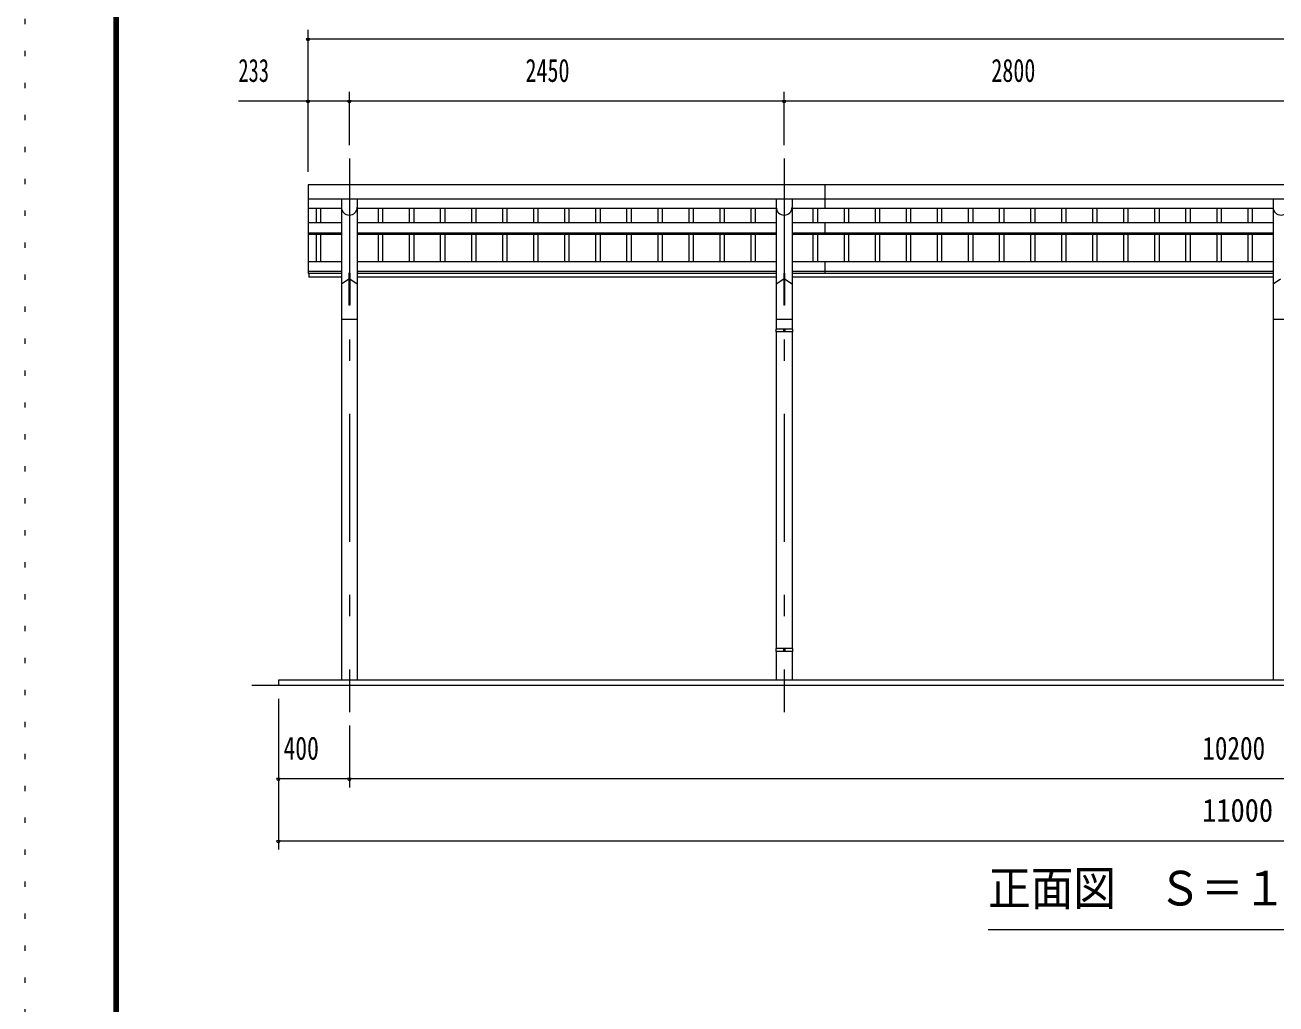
# Model space of a CAD drawing. Units: millimetres, scale not verified, with parts at other scales. Extents: x -25857 to 25867, y -10500 to 10500.
# Drawn here: x -3833 to 3216, y 0 to 5516 of the extents above; entities that cross this region are included whole.
import ezdxf
from ezdxf.enums import TextEntityAlignment as Align

# ---------------------------------------------------------------- set-up
doc = ezdxf.new("R2010")
doc.units = ezdxf.units.MM
doc.header["$LTSCALE"] = 60
doc.linetypes.add('USER3', pattern=[24, 12, -5, 2, -5])
doc.linetypes.add('USER4', pattern=[3, 0.5, -2.5])
for name, color, linetype, lineweight in [('0-2_1-05BOLD', 7, 'Continuous', 18), ('0-3_1-25CENTER', 3, 'USER3', 18), ('0-4_1-45THIN', 4, 'Continuous', 18), ('0-5_1-55DIM', 3, 'Continuous', 18), ('0-C_F-F1PAPER', 5, 'Continuous', 18), ('0-D_F-E_J_ADD', 5, 'USER4', 18)]:
    doc.layers.add(name, color=color, linetype=linetype, lineweight=lineweight)
doc.styles.add('ＭＳ ゴシック', font='')
doc.styles.get('ＭＳ ゴシック').set_extended_font_data('MS Gothic')

msp = doc.modelspace()

# ---------------------------------------------------------------- linework, layer by layer
at = {"layer": '0-2_1-05BOLD'}
for p, q in [((674.33, 4614.67), (674.33, 4482.27)), ((-2238.67, 4537.52), (8427.33, 4537.52)), ((-2050.22, 4537.52), (-2050.22, 1824.67)), ((-1961.12, 4537.52), (-1961.12, 1824.67)), ((399.78, 4537.52), (399.78, 3802.67)), ((488.88, 4537.52), (488.88, 3802.67)), ((3199.78, 4537.52), (3199.78, 1824.67)), ((-2050.22, 4482.27), (-2238.67, 4482.27)), ((399.78, 4482.27), (-1961.12, 4482.27)), ((3199.78, 4482.27), (488.88, 4482.27)), ((-2238.67, 4402.96), (-2050.22, 4402.96)), ((-1961.12, 4402.96), (399.78, 4402.96)), ((488.88, 4402.96), (3199.78, 4402.96)), ((674.33, 4402.96), (674.33, 4337.03)), ((-2238.67, 4345.26), (-2050.22, 4345.26)), ((-2238.67, 4337.03), (-2050.22, 4337.03)), ((-1961.12, 4345.26), (399.78, 4345.26)), ((-1961.12, 4337.03), (399.78, 4337.03)), ((488.88, 4345.26), (3199.78, 4345.26)), ((488.88, 4337.03), (3199.78, 4337.03)), ((-2050.22, 4182.45), (-2238.67, 4182.45)), ((399.78, 4182.45), (-1961.12, 4182.45)), ((3199.78, 4182.45), (488.88, 4182.45)), ((674.33, 4182.45), (674.33, 4115.47)), ((-2050.22, 4127.34), (-2238.67, 4127.34)), ((-2050.22, 4115.47), (-2238.67, 4115.47)), ((-2233.68, 4115.47), (-2233.68, 4094.67)), ((-2050.22, 4094.67), (-2233.68, 4094.67)), ((-2003.42, 4117.89), (-2007.92, 4117.89)), ((-2007.92, 4117.89), (-2007.92, 3937.25)), ((399.78, 4127.34), (-1961.12, 4127.34)), ((399.78, 4115.47), (-1961.12, 4115.47)), ((399.78, 4094.67), (-1961.12, 4094.67)), ((442.08, 4117.89), (442.08, 3937.25)), ((446.58, 4117.89), (442.08, 4117.89)), ((446.58, 4117.89), (446.58, 3937.25)), ((3199.78, 4127.34), (488.88, 4127.34)), ((3199.78, 4115.47), (488.88, 4115.47)), ((3199.78, 4094.67), (488.88, 4094.67)), ((-2050.22, 4057.25), (-2007.92, 4085.19)), ((-2003.42, 4085.19), (-1961.12, 4057.25)), ((399.78, 4057.25), (442.08, 4085.19)), ((446.58, 4085.19), (488.88, 4057.25)), ((3199.78, 4057.25), (3242.08, 4085.19)), ((446.58, 3937.25), (442.08, 3937.25)), ((-1961.12, 3856.67), (-2050.22, 3856.67)), ((488.88, 3856.67), (399.78, 3856.67)), ((3288.88, 3856.67), (3199.78, 3856.67)), ((490.48, 3786.67), (398.18, 3786.67)), ((399.78, 3786.67), (399.78, 2002.67)), ((441.28, 3802.67), (441.28, 3786.67)), ((441.28, 3794.67), (447.38, 3794.67)), ((447.38, 3802.67), (447.38, 3786.67)), ((488.88, 3786.67), (488.88, 2002.67)), ((490.48, 3802.67), (490.48, 3786.67)), ((490.48, 1986.67), (398.18, 1986.67)), ((399.78, 1986.67), (399.78, 1824.67)), ((441.28, 2002.67), (441.28, 1986.67)), ((441.28, 1994.67), (447.38, 1994.67)), ((447.38, 2002.67), (447.38, 1986.67)), ((488.88, 1986.67), (488.88, 1824.67)), ((490.48, 2002.67), (490.48, 1986.67)), ((8744.33, 1794.67), (-2555.67, 1794.67)), ((-2405.67, 1824.67), (-2405.67, 1794.67)), ((8594.33, 1824.67), (-2405.67, 1824.67))]:
    msp.add_line(p, q, dxfattribs=at)
for points in [[(8427.33, 4614.67), (-2238.67, 4614.67), (-2238.67, 4115.47)], [(-2003.42, 4117.89), (-2003.42, 3937.25), (-2007.92, 3937.25)], [(490.48, 3802.67), (398.18, 3802.67), (398.18, 3786.67)], [(490.48, 2002.67), (398.18, 2002.67), (398.18, 1986.67)]]:
    msp.add_lwpolyline(points, dxfattribs=at)
for centre in [(-2005.67, 4489.22), (444.33, 4489.22), (3244.33, 4489.22)]:
    msp.add_arc(centre, 44.55, 180, 0, dxfattribs=at)
at = {"layer": '0-3_1-25CENTER'}
for p, q in [((-2005.67, 4764.67), (-2005.67, 1644.67)), ((444.33, 4764.67), (444.33, 1644.67))]:
    msp.add_line(p, q, dxfattribs=at)
at = {"layer": '0-4_1-45THIN'}
for p, q in [((-2193.17, 4482.27), (-2193.17, 4402.96)), ((-2168.17, 4482.27), (-2168.17, 4402.96)), ((-1843.17, 4482.27), (-1843.17, 4402.96)), ((-1818.17, 4482.27), (-1818.17, 4402.96)), ((-1668.17, 4482.27), (-1668.17, 4402.96)), ((-1643.17, 4482.27), (-1643.17, 4402.96)), ((-1493.17, 4482.27), (-1493.17, 4402.96)), ((-1468.17, 4482.27), (-1468.17, 4402.96)), ((-1318.17, 4482.27), (-1318.17, 4402.96)), ((-1293.17, 4482.27), (-1293.17, 4402.96)), ((-1143.17, 4482.27), (-1143.17, 4402.96)), ((-1118.17, 4482.27), (-1118.17, 4402.96)), ((-968.17, 4482.27), (-968.17, 4402.96)), ((-943.17, 4482.27), (-943.17, 4402.96)), ((-793.17, 4482.27), (-793.17, 4402.96)), ((-768.17, 4482.27), (-768.17, 4402.96)), ((-618.17, 4482.27), (-618.17, 4402.96)), ((-593.17, 4482.27), (-593.17, 4402.96)), ((-443.17, 4482.27), (-443.17, 4402.96)), ((-418.17, 4482.27), (-418.17, 4402.96)), ((-268.17, 4482.27), (-268.17, 4402.96)), ((-243.17, 4482.27), (-243.17, 4402.96)), ((-93.17, 4482.27), (-93.17, 4402.96)), ((-68.17, 4482.27), (-68.17, 4402.96)), ((81.83, 4482.27), (81.83, 4402.96)), ((106.83, 4482.27), (106.83, 4402.96)), ((256.83, 4482.27), (256.83, 4402.96)), ((281.83, 4482.27), (281.83, 4402.96)), ((606.83, 4482.27), (606.83, 4402.96)), ((631.83, 4482.27), (631.83, 4402.96)), ((781.83, 4482.27), (781.83, 4402.96)), ((806.83, 4482.27), (806.83, 4402.96)), ((956.83, 4482.27), (956.83, 4402.96)), ((981.83, 4482.27), (981.83, 4402.96)), ((1131.83, 4482.27), (1131.83, 4402.96)), ((1156.83, 4482.27), (1156.83, 4402.96)), ((1306.83, 4482.27), (1306.83, 4402.96)), ((1331.83, 4482.27), (1331.83, 4402.96)), ((1481.83, 4482.27), (1481.83, 4402.96)), ((1506.83, 4482.27), (1506.83, 4402.96)), ((1656.83, 4482.27), (1656.83, 4402.96)), ((1681.83, 4482.27), (1681.83, 4402.96)), ((1831.83, 4482.27), (1831.83, 4402.96)), ((1856.83, 4482.27), (1856.83, 4402.96)), ((2006.83, 4482.27), (2006.83, 4402.96)), ((2031.83, 4482.27), (2031.83, 4402.96)), ((2181.83, 4482.27), (2181.83, 4402.96)), ((2206.83, 4482.27), (2206.83, 4402.96)), ((2356.83, 4482.27), (2356.83, 4402.96)), ((2381.83, 4482.27), (2381.83, 4402.96)), ((2531.83, 4482.27), (2531.83, 4402.96)), ((2556.83, 4482.27), (2556.83, 4402.96)), ((2706.83, 4482.27), (2706.83, 4402.96)), ((2731.83, 4482.27), (2731.83, 4402.96)), ((2881.83, 4482.27), (2881.83, 4402.96)), ((2906.83, 4482.27), (2906.83, 4402.96)), ((3056.83, 4482.27), (3056.83, 4402.96)), ((3081.83, 4482.27), (3081.83, 4402.96)), ((-2193.17, 4337.03), (-2193.17, 4182.45)), ((-2168.17, 4337.03), (-2168.17, 4182.45)), ((-1843.17, 4337.03), (-1843.17, 4182.45)), ((-1818.17, 4337.03), (-1818.17, 4182.45)), ((-1668.17, 4337.03), (-1668.17, 4182.45)), ((-1643.17, 4337.03), (-1643.17, 4182.45)), ((-1493.17, 4337.03), (-1493.17, 4182.45)), ((-1468.17, 4337.03), (-1468.17, 4182.45)), ((-1318.17, 4337.03), (-1318.17, 4182.45)), ((-1293.17, 4337.03), (-1293.17, 4182.45)), ((-1143.17, 4337.03), (-1143.17, 4182.45)), ((-1118.17, 4337.03), (-1118.17, 4182.45)), ((-968.17, 4337.03), (-968.17, 4182.45)), ((-943.17, 4337.03), (-943.17, 4182.45)), ((-793.17, 4337.03), (-793.17, 4182.45)), ((-768.17, 4337.03), (-768.17, 4182.45)), ((-618.17, 4337.03), (-618.17, 4182.45)), ((-593.17, 4337.03), (-593.17, 4182.45)), ((-443.17, 4337.03), (-443.17, 4182.45)), ((-418.17, 4337.03), (-418.17, 4182.45)), ((-268.17, 4337.03), (-268.17, 4182.45)), ((-243.17, 4337.03), (-243.17, 4182.45)), ((-93.17, 4337.03), (-93.17, 4182.45)), ((-68.17, 4337.03), (-68.17, 4182.45)), ((81.83, 4337.03), (81.83, 4182.45)), ((106.83, 4337.03), (106.83, 4182.45)), ((256.83, 4337.03), (256.83, 4182.45)), ((281.83, 4337.03), (281.83, 4182.45)), ((606.83, 4337.03), (606.83, 4182.45)), ((631.83, 4337.03), (631.83, 4182.45)), ((781.83, 4337.03), (781.83, 4182.45)), ((806.83, 4337.03), (806.83, 4182.45)), ((956.83, 4337.03), (956.83, 4182.45)), ((981.83, 4337.03), (981.83, 4182.45)), ((1131.83, 4337.03), (1131.83, 4182.45)), ((1156.83, 4337.03), (1156.83, 4182.45)), ((1306.83, 4337.03), (1306.83, 4182.45)), ((1331.83, 4337.03), (1331.83, 4182.45)), ((1481.83, 4337.03), (1481.83, 4182.45)), ((1506.83, 4337.03), (1506.83, 4182.45)), ((1656.83, 4337.03), (1656.83, 4182.45)), ((1681.83, 4337.03), (1681.83, 4182.45)), ((1831.83, 4337.03), (1831.83, 4182.45)), ((1856.83, 4337.03), (1856.83, 4182.45)), ((2006.83, 4337.03), (2006.83, 4182.45)), ((2031.83, 4337.03), (2031.83, 4182.45)), ((2181.83, 4337.03), (2181.83, 4182.45)), ((2206.83, 4337.03), (2206.83, 4182.45)), ((2356.83, 4337.03), (2356.83, 4182.45)), ((2381.83, 4337.03), (2381.83, 4182.45)), ((2531.83, 4337.03), (2531.83, 4182.45)), ((2556.83, 4337.03), (2556.83, 4182.45)), ((2706.83, 4337.03), (2706.83, 4182.45)), ((2731.83, 4337.03), (2731.83, 4182.45)), ((2881.83, 4337.03), (2881.83, 4182.45)), ((2906.83, 4337.03), (2906.83, 4182.45)), ((3056.83, 4337.03), (3056.83, 4182.45)), ((3081.83, 4337.03), (3081.83, 4182.45))]:
    msp.add_line(p, q, dxfattribs=at)
at = {"layer": '0-5_1-55DIM'}
for p, q in [((-2228.67, 5438.67), (-2248.67, 5438.67)), ((-2238.67, 4689.67), (-2238.67, 5488.67)), ((-2238.67, 5438.67), (8427.33, 5438.67)), ((-2631.17, 5088.67), (8819.83, 5088.67)), ((-2228.67, 5088.67), (-2248.67, 5088.67)), ((-1995.67, 5088.67), (-2015.67, 5088.67)), ((-2005.67, 4839.67), (-2005.67, 5138.67)), ((454.33, 5088.67), (434.33, 5088.67)), ((444.33, 4839.67), (444.33, 5138.67)), ((-2405.67, 1719.67), (-2405.67, 869.67)), ((-2005.67, 1569.67), (-2005.67, 1219.67)), ((-2395.67, 1269.67), (-2415.67, 1269.67)), ((-2405.67, 1269.67), (8594.33, 1269.67)), ((-1995.67, 1269.67), (-2015.67, 1269.67)), ((-2395.67, 919.67), (-2415.67, 919.67)), ((-2405.67, 919.67), (8594.33, 919.67)), ((1594.33, 419.67), (4594.33, 419.67))]:
    msp.add_line(p, q, dxfattribs=at)
for centre in [(-2238.67, 5438.67), (-2238.67, 5088.67), (-2005.67, 5088.67), (444.33, 5088.67), (-2405.67, 1269.67), (-2005.67, 1269.67), (-2405.67, 919.67)]:
    msp.add_arc(centre, 10, 180, 0, dxfattribs=at)
at = {"layer": '0-C_F-F1PAPER'}
for p, q in [((-3333.34, 10100), (-3333.34, -10000)), ((-3330.84, 10097.5), (-3330.84, -9997.5)), ((-3328.34, 10095), (-3328.34, -9995)), ((-3323.34, 10090), (-3323.34, -9990)), ((-3318.34, 10085), (-3318.34, -9985)), ((-3308.34, 10075), (-3308.34, -9975))]:
    msp.add_line(p, q, dxfattribs=at)
for points in [[(-3325.84, 10092.5), (-3325.84, -9992.5), (25359.16, -9992.5), (25359.16, 10092.5)], [(-3320.84, 10087.5), (-3320.84, -9987.5), (25354.16, -9987.5), (25354.16, 10087.5)], [(-3315.84, 10082.5), (-3315.84, -9982.5), (25349.16, -9982.5), (25349.16, 10082.5)], [(-3313.34, 10080), (-3313.34, -9980), (25346.66, -9980), (25346.66, 10080)], [(-3310.84, 10077.5), (-3310.84, -9977.5), (25344.16, -9977.5), (25344.16, 10077.5)]]:
    msp.add_lwpolyline(points, dxfattribs=at)
at = {"layer": '0-D_F-E_J_ADD'}
msp.add_line((-3833.34, -10500), (-3833.34, 10500), dxfattribs=at)

# ---------------------------------------------------------------- texts
at = {"layer": '0-5_1-55DIM', "color": 7, "style": 'ＭＳ ゴシック'}
for s, height, width, p in [('233', 130.2, 0.65, (-2631.17, 5156.43)), ('2450', 130.2, 0.7, (-1013.17, 5156.44)), ('2800', 130.2, 0.7, (1611.83, 5156.44)), ('400', 130.2, 0.75, (-2376.92, 1337.43)), ('10200', 130.2, 0.8, (2800.58, 1337.43)), ('11000', 130.2, 0.9, (2800.58, 987.43)), ('正面図\u3000Ｓ＝１／５０', 195.4, 0.9, (1594.33, 496.31))]:
    msp.add_text(s, height=height, dxfattribs=dict(at, width=width)).set_placement(p, align=Align.BOTTOM_LEFT)

doc.saveas('drawing.dxf')
